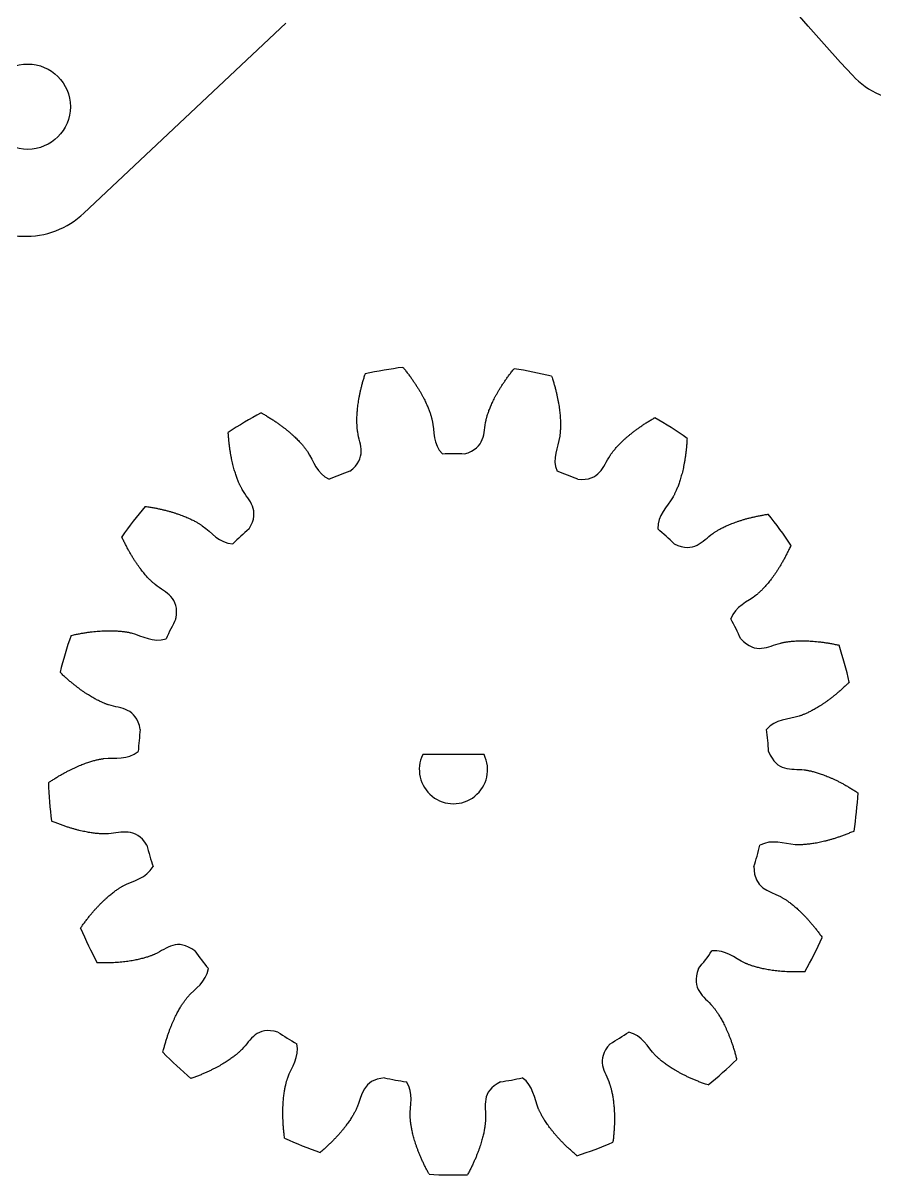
# Model space of a CAD drawing. Header units: millimetres. Extents: x -30 to 306, y -14 to 353.
# Drawn here: x 46.9 to 86.8, y 5.1 to 59.1 of the extents above; entities that cross this region are included whole.
import ezdxf

# ---------------------------------------------------------------- set-up
doc = ezdxf.new("R2010")
doc.units = ezdxf.units.MM

msp = doc.modelspace()

# ---------------------------------------------------------------- linework, layer by layer
at = {"color": 7, "linetype": 'Continuous', "lineweight": 25}
for p, q in [((49.726, 50.205), (59.193, 59.114)), ((85.76, 56.664), (85.197, 57.262)), ((68.489, 24.823), (65.611, 24.823))]:
    msp.add_line(p, q, dxfattribs=at)
msp.add_circle((47.09, 55.194), 2, dxfattribs=at)
for centre, radius, start, end in [((88.673, 59.405), 4, 223.2643, 313.2643), ((46.985, 53.117), 4, 223.2643, 313.2643), ((67.05, 24.123), 19, 97.1515, 102.5789), ((67.05, 24.123), 19, 75.975, 81.4025), ((67.05, 24.123), 19, 118.328, 123.7554), ((67.05, 24.123), 19, 54.7986, 60.226), ((67.05, 24.123), 14.801, 87.9862, 92.0138), ((67.05, 24.123), 14.801, 109.1627, 113.1903), ((67.05, 24.123), 14.801, 66.8097, 70.8373), ((67.05, 24.123), 19, 139.5044, 144.9319), ((67.05, 24.123), 19, 33.6221, 39.0495), ((67.05, 24.123), 14.801, 130.3391, 134.3668), ((67.05, 24.123), 14.801, 45.6332, 49.6609), ((67.05, 24.123), 14.801, 151.5156, 155.5432), ((67.05, 24.123), 14.801, 24.4568, 28.4844), ((67.05, 24.123), 19, 160.6809, 166.1084), ((67.05, 24.123), 19, 12.4456, 17.8731), ((67.05, 24.123), 14.801, 172.6921, 176.7197), ((67.05, 24.123), 14.801, 3.2803, 7.3079), ((67.05, 24.123), 1.6, 154.0555, 25.9445), ((67.05, 24.123), 19, 181.8574, 187.2848), ((67.05, 24.123), 19, 351.2692, 356.6966), ((67.05, 24.123), 14.801, 193.8685, 197.8962), ((67.05, 24.123), 14.801, 342.1038, 346.1315), ((67.05, 24.123), 19, 203.0339, 208.4613), ((67.05, 24.123), 19, 330.0927, 335.5201), ((67.05, 24.123), 14.801, 215.045, 219.0726), ((67.05, 24.123), 14.801, 320.9274, 324.955), ((67.05, 24.123), 14.801, 236.2215, 240.2491), ((67.05, 24.123), 14.801, 299.7509, 303.7785), ((67.05, 24.123), 19, 224.2103, 229.6378), ((67.05, 24.123), 19, 308.9162, 314.3436), ((67.05, 24.123), 14.801, 257.398, 261.4256), ((67.05, 24.123), 14.801, 278.5744, 282.602), ((67.05, 24.123), 19, 245.3868, 250.8142), ((67.05, 24.123), 19, 287.7397, 293.1672), ((67.05, 24.123), 19, 266.5633, 271.9907)]:
    msp.add_arc(centre, radius, start, end, dxfattribs=at)
for points, knots in [([(85.197, 57.262), (76.848, 66.621), (70.081, 76.338), (53.255, 95.851), (43.091, 107.267), (18.724, 122.715)], [0, 0, 0, 0, 0.28749, 0.5464, 1, 1, 1, 1]), ([(62.191, 38.104), (63.025, 38.75), (62.646, 39.342), (62.553, 39.998), (62.546, 40.052), (62.54, 40.112), (62.534, 40.179), (62.53, 40.252), (62.527, 40.332), (62.525, 40.418), (62.525, 40.511), (62.526, 40.61), (62.53, 40.715), (62.537, 40.827), (62.546, 40.945), (62.558, 41.069), (62.574, 41.199), (62.593, 41.335), (62.615, 41.477), (62.642, 41.625), (62.673, 41.778), (62.708, 41.937), (62.748, 42.102), (62.793, 42.272), (62.843, 42.447), (62.884, 42.579), (62.907, 42.653), (62.912, 42.667)], [0, 0, 0, 0, 0.200836, 0.2059468, 0.2117389, 0.2182125, 0.2253675, 0.2332039, 0.2417218, 0.2509211, 0.2608018, 0.2713639, 0.2826075, 0.2945325, 0.307139, 0.3204268, 0.3343961, 0.3490468, 0.364379, 0.3803926, 0.3970876, 0.414464, 0.4325219, 0.4512612, 0.4706819, 0.490784, 0.4955055, 0.4955055, 0.4955055, 0.4955055]), ([(64.684, 42.975), (64.712, 42.942), (64.779, 42.86), (64.882, 42.729), (64.992, 42.584), (65.095, 42.442), (65.192, 42.303), (65.282, 42.167), (65.366, 42.035), (65.445, 41.907), (65.517, 41.783), (65.584, 41.663), (65.645, 41.547), (65.701, 41.436), (65.753, 41.329), (65.799, 41.228), (65.841, 41.131), (65.878, 41.039), (65.912, 40.953), (65.941, 40.872), (65.967, 40.796), (65.989, 40.726), (66.008, 40.662), (66.024, 40.603), (66.038, 40.55), (66.171, 39.979), (66.078, 39.377), (66.53, 38.915)], [0.5136791, 0.5136791, 0.5136791, 0.5136791, 0.5276248, 0.5479691, 0.5676237, 0.5865888, 0.6048641, 0.6224499, 0.6393459, 0.6555524, 0.6710692, 0.6858964, 0.700034, 0.7134819, 0.7262401, 0.7383088, 0.7496878, 0.7603771, 0.7703769, 0.779687, 0.7883074, 0.7962382, 0.8034794, 0.810031, 0.8158929, 0.8210652, 1, 1, 1, 1]), ([(67.57, 38.915), (68.581, 39.216), (68.441, 39.906), (68.591, 40.55), (68.604, 40.603), (68.62, 40.662), (68.639, 40.726), (68.662, 40.796), (68.687, 40.872), (68.717, 40.953), (68.75, 41.039), (68.788, 41.131), (68.829, 41.228), (68.876, 41.329), (68.927, 41.436), (68.983, 41.547), (69.045, 41.663), (69.111, 41.783), (69.184, 41.907), (69.262, 42.035), (69.346, 42.167), (69.437, 42.303), (69.533, 42.442), (69.637, 42.584), (69.746, 42.729), (69.832, 42.838), (69.881, 42.898), (69.89, 42.91)], [0, 0, 0, 0, 0.200836, 0.2059468, 0.2117389, 0.2182125, 0.2253675, 0.2332039, 0.2417218, 0.2509211, 0.2608018, 0.2713639, 0.2826075, 0.2945325, 0.307139, 0.3204268, 0.3343961, 0.3490468, 0.364379, 0.3803926, 0.3970876, 0.414464, 0.4325219, 0.4512612, 0.4706819, 0.490784, 0.4955055, 0.4955055, 0.4955055, 0.4955055]), ([(71.654, 42.557), (71.668, 42.516), (71.701, 42.415), (71.75, 42.256), (71.8, 42.081), (71.845, 41.911), (71.885, 41.746), (71.92, 41.587), (71.951, 41.434), (71.977, 41.286), (72, 41.144), (72.019, 41.008), (72.034, 40.878), (72.047, 40.754), (72.056, 40.636), (72.062, 40.524), (72.066, 40.419), (72.068, 40.32), (72.068, 40.227), (72.066, 40.141), (72.063, 40.061), (72.058, 39.988), (72.053, 39.921), (72.047, 39.861), (72.04, 39.807), (71.958, 39.226), (71.654, 38.698), (71.908, 38.104)], [0.5136791, 0.5136791, 0.5136791, 0.5136791, 0.5276248, 0.5479691, 0.5676237, 0.5865888, 0.6048641, 0.6224499, 0.6393459, 0.6555524, 0.6710692, 0.6858964, 0.700034, 0.7134819, 0.7262401, 0.7383088, 0.7496878, 0.7603771, 0.7703769, 0.779687, 0.7883074, 0.7962382, 0.8034794, 0.810031, 0.8158929, 0.8210652, 1, 1, 1, 1]), ([(58.034, 40.848), (58.072, 40.827), (58.164, 40.774), (58.307, 40.69), (58.462, 40.594), (58.61, 40.499), (58.75, 40.404), (58.883, 40.31), (59.01, 40.218), (59.129, 40.126), (59.241, 40.037), (59.347, 39.949), (59.446, 39.863), (59.538, 39.78), (59.625, 39.699), (59.705, 39.621), (59.779, 39.546), (59.847, 39.474), (59.909, 39.405), (59.966, 39.34), (60.017, 39.279), (60.063, 39.222), (60.104, 39.168), (60.14, 39.12), (60.172, 39.075), (60.502, 38.59), (60.633, 37.996), (61.221, 37.728)], [0.5136791, 0.5136791, 0.5136791, 0.5136791, 0.5276248, 0.5479691, 0.5676237, 0.5865888, 0.6048641, 0.6224499, 0.6393459, 0.6555524, 0.6710692, 0.6858964, 0.700034, 0.7134819, 0.7262401, 0.7383088, 0.7496878, 0.7603771, 0.7703769, 0.779687, 0.7883074, 0.7962382, 0.8034794, 0.810031, 0.8158929, 0.8210652, 1, 1, 1, 1]), ([(72.878, 37.728), (73.93, 37.644), (74.048, 38.337), (74.421, 38.884), (74.452, 38.929), (74.489, 38.977), (74.53, 39.031), (74.576, 39.088), (74.627, 39.149), (74.684, 39.214), (74.746, 39.283), (74.814, 39.355), (74.888, 39.43), (74.968, 39.508), (75.054, 39.589), (75.147, 39.672), (75.246, 39.758), (75.352, 39.846), (75.464, 39.935), (75.583, 40.027), (75.709, 40.119), (75.843, 40.213), (75.983, 40.308), (76.131, 40.403), (76.286, 40.499), (76.405, 40.569), (76.472, 40.608), (76.485, 40.615)], [0, 0, 0, 0, 0.200836, 0.2059468, 0.2117389, 0.2182125, 0.2253675, 0.2332039, 0.2417218, 0.2509211, 0.2608018, 0.2713639, 0.2826075, 0.2945325, 0.307139, 0.3204268, 0.3343961, 0.3490468, 0.364379, 0.3803926, 0.3970876, 0.414464, 0.4325219, 0.4512612, 0.4706819, 0.490784, 0.4955055, 0.4955055, 0.4955055, 0.4955055]), ([(57.469, 35.405), (58.013, 36.308), (57.445, 36.724), (57.122, 37.301), (57.096, 37.349), (57.069, 37.403), (57.039, 37.464), (57.009, 37.53), (56.977, 37.604), (56.944, 37.683), (56.91, 37.77), (56.876, 37.863), (56.842, 37.962), (56.808, 38.069), (56.774, 38.182), (56.74, 38.302), (56.708, 38.429), (56.676, 38.563), (56.646, 38.703), (56.617, 38.851), (56.591, 39.005), (56.566, 39.166), (56.544, 39.334), (56.524, 39.509), (56.508, 39.69), (56.498, 39.828), (56.493, 39.905), (56.493, 39.92)], [0, 0, 0, 0, 0.200836, 0.2059468, 0.2117389, 0.2182125, 0.2253675, 0.2332039, 0.2417218, 0.2509211, 0.2608018, 0.2713639, 0.2826075, 0.2945325, 0.307139, 0.3204268, 0.3343961, 0.3490468, 0.364379, 0.3803926, 0.3970876, 0.414464, 0.4325219, 0.4512612, 0.4706819, 0.490784, 0.4955055, 0.4955055, 0.4955055, 0.4955055]), ([(78.002, 39.649), (78, 39.606), (77.995, 39.5), (77.983, 39.334), (77.966, 39.152), (77.947, 38.978), (77.924, 38.81), (77.9, 38.649), (77.873, 38.494), (77.844, 38.347), (77.814, 38.206), (77.783, 38.073), (77.75, 37.946), (77.717, 37.826), (77.683, 37.713), (77.649, 37.606), (77.614, 37.506), (77.58, 37.413), (77.547, 37.327), (77.514, 37.247), (77.482, 37.174), (77.451, 37.107), (77.422, 37.047), (77.394, 36.993), (77.369, 36.945), (77.082, 36.433), (76.608, 36.051), (76.631, 35.405)], [0.5136791, 0.5136791, 0.5136791, 0.5136791, 0.5276248, 0.5479691, 0.5676237, 0.5865888, 0.6048641, 0.6224499, 0.6393459, 0.6555524, 0.6710692, 0.6858964, 0.700034, 0.7134819, 0.7262401, 0.7383088, 0.7496878, 0.7603771, 0.7703769, 0.779687, 0.7883074, 0.7962382, 0.8034794, 0.810031, 0.8158929, 0.8210652, 1, 1, 1, 1]), ([(52.601, 36.462), (52.644, 36.456), (52.749, 36.44), (52.913, 36.413), (53.092, 36.38), (53.264, 36.344), (53.429, 36.306), (53.587, 36.267), (53.739, 36.226), (53.883, 36.184), (54.02, 36.141), (54.15, 36.097), (54.273, 36.053), (54.39, 36.009), (54.5, 35.965), (54.602, 35.921), (54.699, 35.877), (54.788, 35.835), (54.871, 35.794), (54.947, 35.753), (55.017, 35.715), (55.081, 35.678), (55.138, 35.643), (55.19, 35.611), (55.235, 35.581), (55.718, 35.248), (56.055, 34.741), (56.7, 34.704)], [0.5136791, 0.5136791, 0.5136791, 0.5136791, 0.5276248, 0.5479691, 0.5676237, 0.5865888, 0.6048641, 0.6224499, 0.6393459, 0.6555524, 0.6710692, 0.6858964, 0.700034, 0.7134819, 0.7262401, 0.7383088, 0.7496878, 0.7603771, 0.7703769, 0.779687, 0.7883074, 0.7962382, 0.8034794, 0.810031, 0.8158929, 0.8210652, 1, 1, 1, 1]), ([(77.399, 34.704), (78.349, 34.246), (78.71, 34.849), (79.256, 35.225), (79.301, 35.255), (79.352, 35.287), (79.41, 35.322), (79.473, 35.359), (79.543, 35.397), (79.62, 35.437), (79.703, 35.479), (79.792, 35.521), (79.888, 35.565), (79.991, 35.608), (80.101, 35.653), (80.217, 35.697), (80.34, 35.741), (80.471, 35.785), (80.608, 35.828), (80.752, 35.87), (80.903, 35.911), (81.061, 35.95), (81.226, 35.988), (81.398, 36.023), (81.578, 36.057), (81.714, 36.079), (81.791, 36.091), (81.805, 36.093)], [0, 0, 0, 0, 0.200836, 0.2059468, 0.2117389, 0.2182125, 0.2253675, 0.2332039, 0.2417218, 0.2509211, 0.2608018, 0.2713639, 0.2826075, 0.2945325, 0.307139, 0.3204268, 0.3343961, 0.3490468, 0.364379, 0.3803926, 0.3970876, 0.414464, 0.4325219, 0.4512612, 0.4706819, 0.490784, 0.4955055, 0.4955055, 0.4955055, 0.4955055]), ([(54.04, 31.182), (54.222, 32.221), (53.542, 32.403), (53.032, 32.825), (52.991, 32.86), (52.945, 32.901), (52.896, 32.946), (52.843, 32.998), (52.787, 33.054), (52.728, 33.117), (52.665, 33.185), (52.6, 33.26), (52.532, 33.34), (52.461, 33.427), (52.389, 33.52), (52.314, 33.62), (52.238, 33.727), (52.16, 33.84), (52.082, 33.96), (52.002, 34.088), (51.921, 34.222), (51.84, 34.363), (51.759, 34.512), (51.677, 34.667), (51.596, 34.831), (51.537, 34.956), (51.505, 35.026), (51.499, 35.04)], [0, 0, 0, 0, 0.200836, 0.2059468, 0.2117389, 0.2182125, 0.2253675, 0.2332039, 0.2417218, 0.2509211, 0.2608018, 0.2713639, 0.2826075, 0.2945325, 0.307139, 0.3204268, 0.3343961, 0.3490468, 0.364379, 0.3803926, 0.3970876, 0.414464, 0.4325219, 0.4512612, 0.4706819, 0.490784, 0.4955055, 0.4955055, 0.4955055, 0.4955055]), ([(82.871, 34.644), (82.854, 34.604), (82.81, 34.508), (82.739, 34.357), (82.658, 34.194), (82.577, 34.038), (82.495, 33.89), (82.414, 33.748), (82.334, 33.614), (82.254, 33.487), (82.175, 33.367), (82.097, 33.254), (82.021, 33.147), (81.946, 33.047), (81.874, 32.954), (81.804, 32.867), (81.736, 32.786), (81.67, 32.712), (81.608, 32.643), (81.548, 32.581), (81.492, 32.524), (81.439, 32.473), (81.39, 32.427), (81.345, 32.387), (81.304, 32.351), (80.851, 31.978), (80.271, 31.793), (80.059, 31.182)], [0.5136791, 0.5136791, 0.5136791, 0.5136791, 0.5276248, 0.5479691, 0.5676237, 0.5865888, 0.6048641, 0.6224499, 0.6393459, 0.6555524, 0.6710692, 0.6858964, 0.700034, 0.7134819, 0.7262401, 0.7383088, 0.7496878, 0.7603771, 0.7703769, 0.779687, 0.7883074, 0.7962382, 0.8034794, 0.810031, 0.8158929, 0.8210652, 1, 1, 1, 1]), ([(49.12, 30.409), (49.162, 30.419), (49.265, 30.442), (49.428, 30.476), (49.607, 30.51), (49.78, 30.539), (49.948, 30.563), (50.11, 30.584), (50.265, 30.6), (50.415, 30.613), (50.558, 30.623), (50.696, 30.629), (50.827, 30.632), (50.951, 30.633), (51.069, 30.631), (51.181, 30.628), (51.286, 30.622), (51.385, 30.615), (51.477, 30.606), (51.563, 30.596), (51.642, 30.585), (51.715, 30.574), (51.781, 30.563), (51.841, 30.551), (51.894, 30.539), (52.465, 30.404), (52.962, 30.052), (53.577, 30.251)], [0.5136791, 0.5136791, 0.5136791, 0.5136791, 0.5276248, 0.5479691, 0.5676237, 0.5865888, 0.6048641, 0.6224499, 0.6393459, 0.6555524, 0.6710692, 0.6858964, 0.700034, 0.7134819, 0.7262401, 0.7383088, 0.7496878, 0.7603771, 0.7703769, 0.779687, 0.7883074, 0.7962382, 0.8034794, 0.810031, 0.8158929, 0.8210652, 1, 1, 1, 1]), ([(80.523, 30.251), (81.243, 29.48), (81.798, 29.913), (82.442, 30.066), (82.495, 30.077), (82.554, 30.089), (82.62, 30.101), (82.693, 30.112), (82.772, 30.123), (82.858, 30.132), (82.95, 30.141), (83.049, 30.149), (83.154, 30.154), (83.266, 30.158), (83.384, 30.16), (83.509, 30.159), (83.64, 30.156), (83.777, 30.149), (83.921, 30.14), (84.07, 30.127), (84.226, 30.11), (84.387, 30.09), (84.555, 30.065), (84.728, 30.036), (84.907, 30.003), (85.043, 29.974), (85.118, 29.958), (85.133, 29.954)], [0, 0, 0, 0, 0.200836, 0.2059468, 0.2117389, 0.2182125, 0.2253675, 0.2332039, 0.2417218, 0.2509211, 0.2608018, 0.2713639, 0.2826075, 0.2945325, 0.307139, 0.3204268, 0.3343961, 0.3490468, 0.364379, 0.3803926, 0.3970876, 0.414464, 0.4325219, 0.4512612, 0.4706819, 0.490784, 0.4955055, 0.4955055, 0.4955055, 0.4955055]), ([(52.369, 26.006), (52.163, 27.04), (51.463, 26.965), (50.835, 27.173), (50.784, 27.191), (50.727, 27.213), (50.665, 27.238), (50.597, 27.266), (50.524, 27.299), (50.446, 27.336), (50.363, 27.377), (50.275, 27.423), (50.183, 27.473), (50.086, 27.529), (49.984, 27.59), (49.879, 27.656), (49.769, 27.728), (49.656, 27.805), (49.539, 27.889), (49.418, 27.979), (49.295, 28.075), (49.168, 28.177), (49.038, 28.286), (48.906, 28.402), (48.772, 28.525), (48.672, 28.62), (48.616, 28.674), (48.606, 28.685)], [0, 0, 0, 0, 0.200836, 0.2059468, 0.2117389, 0.2182125, 0.2253675, 0.2332039, 0.2417218, 0.2509211, 0.2608018, 0.2713639, 0.2826075, 0.2945325, 0.307139, 0.3204268, 0.3343961, 0.3490468, 0.364379, 0.3803926, 0.3970876, 0.414464, 0.4325219, 0.4512612, 0.4706819, 0.490784, 0.4955055, 0.4955055, 0.4955055, 0.4955055]), ([(85.603, 28.218), (85.573, 28.188), (85.497, 28.113), (85.377, 27.998), (85.242, 27.876), (85.11, 27.76), (84.981, 27.651), (84.854, 27.548), (84.73, 27.452), (84.61, 27.362), (84.493, 27.279), (84.379, 27.201), (84.27, 27.129), (84.164, 27.063), (84.063, 27.002), (83.966, 26.947), (83.873, 26.896), (83.785, 26.85), (83.702, 26.809), (83.624, 26.772), (83.552, 26.74), (83.484, 26.711), (83.422, 26.686), (83.365, 26.665), (83.314, 26.647), (82.757, 26.462), (82.149, 26.499), (81.731, 26.006)], [0.5136791, 0.5136791, 0.5136791, 0.5136791, 0.5276248, 0.5479691, 0.5676237, 0.5865888, 0.6048641, 0.6224499, 0.6393459, 0.6555524, 0.6710692, 0.6858964, 0.700034, 0.7134819, 0.7262401, 0.7383088, 0.7496878, 0.7603771, 0.7703769, 0.779687, 0.7883074, 0.7962382, 0.8034794, 0.810031, 0.8158929, 0.8210652, 1, 1, 1, 1]), ([(48.06, 23.507), (48.095, 23.532), (48.183, 23.591), (48.323, 23.681), (48.478, 23.777), (48.629, 23.867), (48.776, 23.951), (48.92, 24.028), (49.059, 24.1), (49.194, 24.166), (49.324, 24.226), (49.45, 24.282), (49.571, 24.332), (49.687, 24.378), (49.797, 24.419), (49.903, 24.456), (50.003, 24.489), (50.098, 24.518), (50.187, 24.543), (50.271, 24.565), (50.348, 24.583), (50.42, 24.599), (50.486, 24.612), (50.546, 24.623), (50.599, 24.631), (51.181, 24.711), (51.772, 24.563), (52.273, 24.97)], [0.5136791, 0.5136791, 0.5136791, 0.5136791, 0.5276248, 0.5479691, 0.5676237, 0.5865888, 0.6048641, 0.6224499, 0.6393459, 0.6555524, 0.6710692, 0.6858964, 0.700034, 0.7134819, 0.7262401, 0.7383088, 0.7496878, 0.7603771, 0.7703769, 0.779687, 0.7883074, 0.7962382, 0.8034794, 0.810031, 0.8158929, 0.8210652, 1, 1, 1, 1]), ([(81.827, 24.97), (82.22, 23.991), (82.893, 24.194), (83.549, 24.104), (83.603, 24.096), (83.663, 24.085), (83.728, 24.072), (83.8, 24.057), (83.878, 24.038), (83.961, 24.016), (84.05, 23.991), (84.145, 23.962), (84.245, 23.929), (84.351, 23.893), (84.462, 23.851), (84.578, 23.806), (84.699, 23.755), (84.824, 23.7), (84.955, 23.639), (85.09, 23.573), (85.229, 23.501), (85.372, 23.424), (85.52, 23.34), (85.671, 23.251), (85.825, 23.155), (85.941, 23.08), (86.006, 23.037), (86.018, 23.028)], [0, 0, 0, 0, 0.200836, 0.2059468, 0.2117389, 0.2182125, 0.2253675, 0.2332039, 0.2417218, 0.2509211, 0.2608018, 0.2713639, 0.2826075, 0.2945325, 0.307139, 0.3204268, 0.3343961, 0.3490468, 0.364379, 0.3803926, 0.3970876, 0.414464, 0.4325219, 0.4512612, 0.4706819, 0.490784, 0.4955055, 0.4955055, 0.4955055, 0.4955055]), ([(52.68, 20.575), (52.114, 21.465), (51.489, 21.142), (50.828, 21.11), (50.774, 21.108), (50.713, 21.108), (50.646, 21.108), (50.572, 21.111), (50.493, 21.115), (50.407, 21.121), (50.314, 21.129), (50.216, 21.14), (50.111, 21.154), (50.001, 21.171), (49.884, 21.191), (49.762, 21.214), (49.634, 21.242), (49.5, 21.273), (49.361, 21.309), (49.216, 21.349), (49.066, 21.394), (48.911, 21.444), (48.751, 21.499), (48.586, 21.559), (48.416, 21.625), (48.288, 21.678), (48.217, 21.708), (48.203, 21.714)], [0, 0, 0, 0, 0.200836, 0.2059468, 0.2117389, 0.2182125, 0.2253675, 0.2332039, 0.2417218, 0.2509211, 0.2608018, 0.2713639, 0.2826075, 0.2945325, 0.307139, 0.3204268, 0.3343961, 0.3490468, 0.364379, 0.3803926, 0.3970876, 0.414464, 0.4325219, 0.4512612, 0.4706819, 0.490784, 0.4955055, 0.4955055, 0.4955055, 0.4955055]), ([(85.83, 21.239), (85.79, 21.222), (85.693, 21.18), (85.539, 21.116), (85.369, 21.05), (85.204, 20.99), (85.044, 20.935), (84.889, 20.885), (84.739, 20.84), (84.594, 20.8), (84.455, 20.765), (84.321, 20.733), (84.193, 20.706), (84.071, 20.682), (83.954, 20.662), (83.844, 20.645), (83.739, 20.632), (83.641, 20.621), (83.548, 20.612), (83.462, 20.606), (83.382, 20.602), (83.309, 20.6), (83.242, 20.599), (83.181, 20.6), (83.127, 20.601), (82.541, 20.63), (81.987, 20.884), (81.419, 20.575)], [0.5136791, 0.5136791, 0.5136791, 0.5136791, 0.5276248, 0.5479691, 0.5676237, 0.5865888, 0.6048641, 0.6224499, 0.6393459, 0.6555524, 0.6710692, 0.6858964, 0.700034, 0.7134819, 0.7262401, 0.7383088, 0.7496878, 0.7603771, 0.7703769, 0.779687, 0.7883074, 0.7962382, 0.8034794, 0.810031, 0.8158929, 0.8210652, 1, 1, 1, 1]), ([(49.565, 16.689), (49.589, 16.724), (49.65, 16.811), (49.747, 16.946), (49.857, 17.092), (49.965, 17.23), (50.073, 17.361), (50.178, 17.485), (50.282, 17.602), (50.384, 17.712), (50.484, 17.816), (50.581, 17.913), (50.675, 18.004), (50.767, 18.088), (50.856, 18.167), (50.941, 18.239), (51.022, 18.306), (51.1, 18.367), (51.174, 18.423), (51.244, 18.473), (51.31, 18.519), (51.371, 18.559), (51.428, 18.595), (51.48, 18.627), (51.527, 18.654), (52.04, 18.938), (52.645, 19.014), (52.965, 19.575)], [0.5136791, 0.5136791, 0.5136791, 0.5136791, 0.5276248, 0.5479691, 0.5676237, 0.5865888, 0.6048641, 0.6224499, 0.6393459, 0.6555524, 0.6710692, 0.6858964, 0.700034, 0.7134819, 0.7262401, 0.7383088, 0.7496878, 0.7603771, 0.7703769, 0.779687, 0.7883074, 0.7962382, 0.8034794, 0.810031, 0.8158929, 0.8210652, 1, 1, 1, 1]), ([(81.135, 19.575), (81.148, 18.52), (81.849, 18.466), (82.428, 18.145), (82.475, 18.118), (82.527, 18.087), (82.584, 18.051), (82.645, 18.01), (82.711, 17.965), (82.781, 17.914), (82.855, 17.859), (82.933, 17.797), (83.014, 17.731), (83.099, 17.658), (83.188, 17.58), (83.279, 17.495), (83.374, 17.405), (83.471, 17.307), (83.571, 17.204), (83.673, 17.094), (83.777, 16.976), (83.882, 16.852), (83.99, 16.721), (84.098, 16.583), (84.208, 16.438), (84.289, 16.326), (84.333, 16.262), (84.342, 16.25)], [0, 0, 0, 0, 0.200836, 0.2059468, 0.2117389, 0.2182125, 0.2253675, 0.2332039, 0.2417218, 0.2509211, 0.2608018, 0.2713639, 0.2826075, 0.2945325, 0.307139, 0.3204268, 0.3343961, 0.3490468, 0.364379, 0.3803926, 0.3970876, 0.414464, 0.4325219, 0.4512612, 0.4706819, 0.490784, 0.4955055, 0.4955055, 0.4955055, 0.4955055]), ([(54.932, 15.624), (54.083, 16.249), (53.617, 15.722), (53.012, 15.453), (52.962, 15.432), (52.906, 15.41), (52.843, 15.386), (52.773, 15.362), (52.698, 15.337), (52.615, 15.311), (52.526, 15.286), (52.43, 15.261), (52.328, 15.236), (52.219, 15.211), (52.103, 15.188), (51.98, 15.166), (51.851, 15.145), (51.715, 15.126), (51.572, 15.109), (51.423, 15.094), (51.266, 15.082), (51.104, 15.072), (50.935, 15.066), (50.759, 15.062), (50.577, 15.062), (50.438, 15.065), (50.361, 15.068), (50.346, 15.068)], [0, 0, 0, 0, 0.200836, 0.2059468, 0.2117389, 0.2182125, 0.2253675, 0.2332039, 0.2417218, 0.2509211, 0.2608018, 0.2713639, 0.2826075, 0.2945325, 0.307139, 0.3204268, 0.3343961, 0.3490468, 0.364379, 0.3803926, 0.3970876, 0.414464, 0.4325219, 0.4512612, 0.4706819, 0.490784, 0.4955055, 0.4955055, 0.4955055, 0.4955055]), ([(83.52, 14.65), (83.477, 14.648), (83.371, 14.644), (83.204, 14.64), (83.022, 14.64), (82.846, 14.644), (82.677, 14.65), (82.515, 14.66), (82.358, 14.672), (82.209, 14.687), (82.066, 14.704), (81.93, 14.723), (81.801, 14.744), (81.678, 14.766), (81.562, 14.789), (81.453, 14.814), (81.351, 14.839), (81.255, 14.864), (81.166, 14.889), (81.083, 14.915), (81.008, 14.94), (80.938, 14.964), (80.875, 14.988), (80.819, 15.01), (80.769, 15.031), (80.233, 15.27), (79.808, 15.707), (79.167, 15.624)], [0.5136791, 0.5136791, 0.5136791, 0.5136791, 0.5276248, 0.5479691, 0.5676237, 0.5865888, 0.6048641, 0.6224499, 0.6393459, 0.6555524, 0.6710692, 0.6858964, 0.700034, 0.7134819, 0.7262401, 0.7383088, 0.7496878, 0.7603771, 0.7703769, 0.779687, 0.7883074, 0.7962382, 0.8034794, 0.810031, 0.8158929, 0.8210652, 1, 1, 1, 1]), ([(53.431, 10.875), (53.441, 10.916), (53.466, 11.019), (53.508, 11.181), (53.558, 11.356), (53.609, 11.524), (53.662, 11.685), (53.716, 11.839), (53.77, 11.985), (53.825, 12.125), (53.881, 12.258), (53.936, 12.383), (53.992, 12.502), (54.047, 12.614), (54.101, 12.719), (54.154, 12.817), (54.206, 12.909), (54.257, 12.994), (54.306, 13.073), (54.353, 13.145), (54.397, 13.211), (54.44, 13.271), (54.48, 13.325), (54.517, 13.373), (54.551, 13.416), (54.927, 13.866), (55.463, 14.155), (55.559, 14.794)], [0.5136791, 0.5136791, 0.5136791, 0.5136791, 0.5276248, 0.5479691, 0.5676237, 0.5865888, 0.6048641, 0.6224499, 0.6393459, 0.6555524, 0.6710692, 0.6858964, 0.700034, 0.7134819, 0.7262401, 0.7383088, 0.7496878, 0.7603771, 0.7703769, 0.779687, 0.7883074, 0.7962382, 0.8034794, 0.810031, 0.8158929, 0.8210652, 1, 1, 1, 1]), ([(78.541, 14.794), (78.172, 13.806), (78.806, 13.502), (79.23, 12.994), (79.264, 12.951), (79.301, 12.903), (79.341, 12.849), (79.384, 12.789), (79.428, 12.723), (79.475, 12.651), (79.524, 12.572), (79.575, 12.487), (79.627, 12.395), (79.68, 12.297), (79.734, 12.192), (79.789, 12.08), (79.845, 11.961), (79.9, 11.836), (79.956, 11.703), (80.011, 11.563), (80.065, 11.417), (80.119, 11.263), (80.172, 11.102), (80.223, 10.934), (80.273, 10.759), (80.308, 10.625), (80.327, 10.549), (80.33, 10.535)], [0, 0, 0, 0, 0.200836, 0.2059468, 0.2117389, 0.2182125, 0.2253675, 0.2332039, 0.2417218, 0.2509211, 0.2608018, 0.2713639, 0.2826075, 0.2945325, 0.307139, 0.3204268, 0.3343961, 0.3490468, 0.364379, 0.3803926, 0.3970876, 0.414464, 0.4325219, 0.4512612, 0.4706819, 0.490784, 0.4955055, 0.4955055, 0.4955055, 0.4955055]), ([(58.821, 11.821), (57.803, 12.097), (57.559, 11.437), (57.092, 10.968), (57.053, 10.93), (57.008, 10.889), (56.958, 10.844), (56.902, 10.796), (56.841, 10.745), (56.773, 10.692), (56.699, 10.636), (56.619, 10.578), (56.533, 10.518), (56.44, 10.455), (56.34, 10.392), (56.234, 10.327), (56.12, 10.261), (56, 10.194), (55.873, 10.126), (55.739, 10.059), (55.598, 9.991), (55.45, 9.923), (55.295, 9.856), (55.132, 9.789), (54.962, 9.724), (54.832, 9.676), (54.759, 9.651), (54.745, 9.646)], [0, 0, 0, 0, 0.200836, 0.2059468, 0.2117389, 0.2182125, 0.2253675, 0.2332039, 0.2417218, 0.2509211, 0.2608018, 0.2713639, 0.2826075, 0.2945325, 0.307139, 0.3204268, 0.3343961, 0.3490468, 0.364379, 0.3803926, 0.3970876, 0.414464, 0.4325219, 0.4512612, 0.4706819, 0.490784, 0.4955055, 0.4955055, 0.4955055, 0.4955055]), ([(78.985, 9.34), (78.945, 9.354), (78.844, 9.388), (78.688, 9.445), (78.518, 9.511), (78.355, 9.577), (78.2, 9.645), (78.052, 9.712), (77.911, 9.78), (77.777, 9.848), (77.65, 9.916), (77.53, 9.982), (77.417, 10.048), (77.31, 10.113), (77.211, 10.177), (77.118, 10.239), (77.031, 10.299), (76.951, 10.358), (76.877, 10.414), (76.809, 10.467), (76.748, 10.518), (76.692, 10.566), (76.642, 10.61), (76.597, 10.652), (76.558, 10.689), (76.144, 11.105), (75.906, 11.666), (75.279, 11.821)], [0.5136791, 0.5136791, 0.5136791, 0.5136791, 0.5276248, 0.5479691, 0.5676237, 0.5865888, 0.6048641, 0.6224499, 0.6393459, 0.6555524, 0.6710692, 0.6858964, 0.700034, 0.7134819, 0.7262401, 0.7383088, 0.7496878, 0.7603771, 0.7703769, 0.779687, 0.7883074, 0.7962382, 0.8034794, 0.810031, 0.8158929, 0.8210652, 1, 1, 1, 1]), ([(59.137, 6.85), (59.131, 6.892), (59.117, 6.997), (59.098, 7.163), (59.081, 7.344), (59.068, 7.519), (59.059, 7.688), (59.054, 7.851), (59.052, 8.008), (59.053, 8.158), (59.056, 8.302), (59.063, 8.439), (59.072, 8.57), (59.082, 8.694), (59.095, 8.811), (59.109, 8.922), (59.124, 9.027), (59.141, 9.124), (59.158, 9.215), (59.176, 9.3), (59.194, 9.378), (59.211, 9.449), (59.229, 9.514), (59.246, 9.572), (59.263, 9.624), (59.45, 10.18), (59.846, 10.643), (59.705, 11.273)], [0.5136791, 0.5136791, 0.5136791, 0.5136791, 0.5276248, 0.5479691, 0.5676237, 0.5865888, 0.6048641, 0.6224499, 0.6393459, 0.6555524, 0.6710692, 0.6858964, 0.700034, 0.7134819, 0.7262401, 0.7383088, 0.7496878, 0.7603771, 0.7703769, 0.779687, 0.7883074, 0.7962382, 0.8034794, 0.810031, 0.8158929, 0.8210652, 1, 1, 1, 1]), ([(74.395, 11.273), (73.694, 10.485), (74.176, 9.972), (74.387, 9.345), (74.404, 9.293), (74.421, 9.235), (74.439, 9.17), (74.457, 9.099), (74.474, 9.021), (74.492, 8.937), (74.509, 8.846), (74.526, 8.748), (74.541, 8.644), (74.555, 8.533), (74.568, 8.415), (74.579, 8.291), (74.587, 8.161), (74.594, 8.023), (74.597, 7.88), (74.598, 7.729), (74.596, 7.573), (74.591, 7.41), (74.582, 7.241), (74.569, 7.066), (74.552, 6.884), (74.536, 6.747), (74.527, 6.67), (74.525, 6.655)], [0, 0, 0, 0, 0.200836, 0.2059468, 0.2117389, 0.2182125, 0.2253675, 0.2332039, 0.2417218, 0.2509211, 0.2608018, 0.2713639, 0.2826075, 0.2945325, 0.307139, 0.3204268, 0.3343961, 0.3490468, 0.364379, 0.3803926, 0.3970876, 0.414464, 0.4325219, 0.4512612, 0.4706819, 0.490784, 0.4955055, 0.4955055, 0.4955055, 0.4955055]), ([(63.821, 9.679), (62.772, 9.569), (62.782, 8.865), (62.517, 8.259), (62.494, 8.21), (62.467, 8.155), (62.437, 8.095), (62.402, 8.03), (62.363, 7.961), (62.319, 7.887), (62.27, 7.808), (62.217, 7.724), (62.158, 7.637), (62.093, 7.546), (62.023, 7.45), (61.948, 7.351), (61.866, 7.249), (61.778, 7.143), (61.684, 7.034), (61.584, 6.923), (61.477, 6.808), (61.363, 6.692), (61.243, 6.573), (61.115, 6.452), (60.98, 6.329), (60.876, 6.238), (60.817, 6.188), (60.806, 6.178)], [0, 0, 0, 0, 0.200836, 0.2059468, 0.2117389, 0.2182125, 0.2253675, 0.2332039, 0.2417218, 0.2509211, 0.2608018, 0.2713639, 0.2826075, 0.2945325, 0.307139, 0.3204268, 0.3343961, 0.3490468, 0.364379, 0.3803926, 0.3970876, 0.414464, 0.4325219, 0.4512612, 0.4706819, 0.490784, 0.4955055, 0.4955055, 0.4955055, 0.4955055]), ([(65.911, 5.157), (65.89, 5.195), (65.839, 5.288), (65.762, 5.436), (65.681, 5.598), (65.605, 5.757), (65.536, 5.912), (65.472, 6.062), (65.413, 6.207), (65.36, 6.347), (65.312, 6.483), (65.268, 6.613), (65.229, 6.738), (65.194, 6.858), (65.163, 6.972), (65.136, 7.08), (65.113, 7.183), (65.093, 7.28), (65.076, 7.371), (65.062, 7.456), (65.051, 7.535), (65.042, 7.608), (65.035, 7.675), (65.03, 7.735), (65.026, 7.79), (65.001, 8.376), (65.203, 8.951), (64.843, 9.488)], [0.5136791, 0.5136791, 0.5136791, 0.5136791, 0.5276248, 0.5479691, 0.5676237, 0.5865888, 0.6048641, 0.6224499, 0.6393459, 0.6555524, 0.6710692, 0.6858964, 0.700034, 0.7134819, 0.7262401, 0.7383088, 0.7496878, 0.7603771, 0.7703769, 0.779687, 0.7883074, 0.7962382, 0.8034794, 0.810031, 0.8158929, 0.8210652, 1, 1, 1, 1]), ([(69.257, 9.488), (68.318, 9.006), (68.582, 8.354), (68.554, 7.693), (68.55, 7.638), (68.545, 7.578), (68.538, 7.511), (68.529, 7.438), (68.518, 7.359), (68.504, 7.274), (68.487, 7.183), (68.467, 7.086), (68.443, 6.983), (68.417, 6.874), (68.386, 6.76), (68.351, 6.641), (68.312, 6.516), (68.268, 6.385), (68.22, 6.25), (68.167, 6.11), (68.108, 5.964), (68.044, 5.814), (67.975, 5.66), (67.899, 5.501), (67.818, 5.338), (67.754, 5.216), (67.717, 5.148), (67.71, 5.135)], [0, 0, 0, 0, 0.200836, 0.2059468, 0.2117389, 0.2182125, 0.2253675, 0.2332039, 0.2417218, 0.2509211, 0.2608018, 0.2713639, 0.2826075, 0.2945325, 0.307139, 0.3204268, 0.3343961, 0.3490468, 0.364379, 0.3803926, 0.3970876, 0.414464, 0.4325219, 0.4512612, 0.4706819, 0.490784, 0.4955055, 0.4955055, 0.4955055, 0.4955055]), ([(72.839, 6.027), (72.806, 6.054), (72.725, 6.123), (72.6, 6.232), (72.465, 6.355), (72.337, 6.476), (72.217, 6.594), (72.103, 6.711), (71.996, 6.825), (71.895, 6.937), (71.801, 7.046), (71.714, 7.152), (71.632, 7.254), (71.556, 7.353), (71.487, 7.448), (71.422, 7.54), (71.363, 7.627), (71.31, 7.711), (71.261, 7.789), (71.217, 7.864), (71.178, 7.933), (71.143, 7.998), (71.113, 8.058), (71.086, 8.112), (71.063, 8.162), (70.828, 8.699), (70.808, 9.308), (70.279, 9.679)], [0.5136791, 0.5136791, 0.5136791, 0.5136791, 0.5276248, 0.5479691, 0.5676237, 0.5865888, 0.6048641, 0.6224499, 0.6393459, 0.6555524, 0.6710692, 0.6858964, 0.700034, 0.7134819, 0.7262401, 0.7383088, 0.7496878, 0.7603771, 0.7703769, 0.779687, 0.7883074, 0.7962382, 0.8034794, 0.810031, 0.8158929, 0.8210652, 1, 1, 1, 1])]:
    msp.add_open_spline(points, degree=3, knots=knots, dxfattribs=at)

doc.saveas('drawing.dxf')
